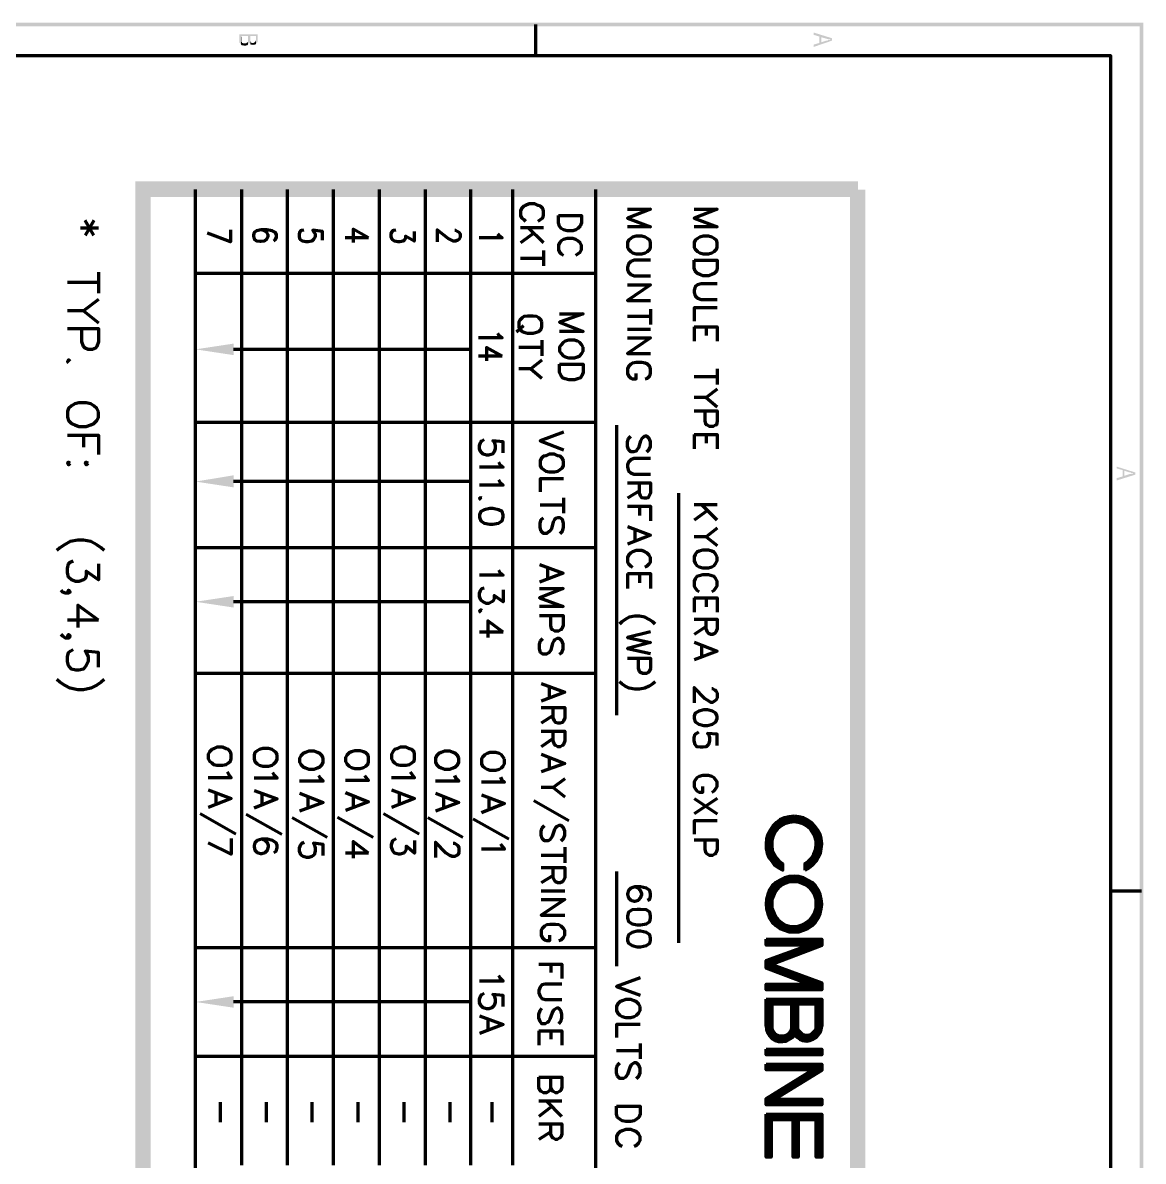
# Model space of a CAD drawing. Header units: inches. Extents: x -186 to 186, y -282 to 282.
# Drawn here: x 113.9 to 186.1, y 208.8 to 282.1 of the extents above; entities that cross this region are included whole.
import ezdxf

# ---------------------------------------------------------------- set-up
doc = ezdxf.new("R2010")
doc.units = ezdxf.units.IN
doc.header["$MEASUREMENT"] = 0
doc.layers.add('H', color=7, linetype='CONTINUOUS', lineweight=100)
doc.layers.add('P', color=250, linetype='CONTINUOUS', lineweight=100)

msp = doc.modelspace()

# ---------------------------------------------------------------- hatches: boundary and pattern name
at = {"layer": 'H', "linetype": 'Continuous'}
for points in [[(186.111, 282.111), (-185.889, 281.889), (-186.111, 282.111)], [(185.889, 281.889), (186.111, 282.111), (-185.889, 281.889)], [(186.111, -282.111), (185.889, 281.889), (186.111, 282.111)], [(185.889, -281.889), (186.111, -282.111), (185.889, 281.889)], [(129.074, 281), (129.074, 281.37), (127.889, 281.37), (127.889, 280.926), (127.889, 280.889), (127.889, 280.852), (127.926, 280.815), (127.963, 280.778), (127.963, 280.741), (128, 280.704), (128.037, 281.259), (128.444, 281.259), (128.444, 281.037), (128.444, 280.704), (128.481, 280.741), (128.481, 280.778), (128.519, 280.778), (128.519, 280.815), (128.556, 280.778), (128.593, 280.778), (128.593, 281.259), (128.963, 281.259), (128.963, 281.037), (128.963, 280.741), (129, 280.778), (129.037, 280.815), (129.037, 280.852), (129.074, 280.852), (129.074, 280.889), (129.074, 280.963)], [(128.444, 280.704), (128.444, 281.037), (128.444, 280.926), (128.444, 280.889), (128.444, 280.852), (128.407, 280.852), (128.37, 280.815), (128.333, 280.778), (128.296, 280.778), (128.222, 280.778), (128.185, 280.778), (128.148, 280.778), (128.111, 280.815), (128.074, 280.815), (128.074, 280.852), (128.037, 280.889), (128.037, 281.259), (128, 280.704), (128.037, 280.667), (128.074, 280.667), (128.111, 280.667), (128.148, 280.667), (128.185, 280.63), (128.296, 280.63), (128.333, 280.667), (128.37, 280.667), (128.407, 280.667)], [(128.963, 280.741), (128.963, 281.037), (128.963, 280.963), (128.926, 280.926), (128.926, 280.889), (128.889, 280.852), (128.852, 280.852), (128.815, 280.815), (128.704, 280.815), (128.667, 280.815), (128.667, 280.852), (128.63, 280.852), (128.63, 280.889), (128.593, 280.926), (128.593, 281.259), (128.593, 280.778), (128.593, 280.741), (128.63, 280.704), (128.667, 280.704), (128.704, 280.704), (128.741, 280.704), (128.778, 280.667), (128.815, 280.704), (128.852, 280.704), (128.889, 280.704), (128.926, 280.704)], [(166.074, 280.963), (166.074, 281.111), (164.889, 281.481), (164.889, 281.333), (165.259, 281.222), (165.259, 280.815), (165.37, 281.185), (165.741, 281.074), (165.778, 281.074), (165.815, 281.074), (165.815, 281.037), (165.852, 281.037), (165.889, 281.037), (165.926, 281.037), (165.963, 281.037)], [(166.074, 280.963), (165.963, 281.037), (165.926, 281), (165.889, 281), (165.852, 281), (165.815, 281), (165.778, 280.963), (165.741, 280.963), (165.704, 280.963), (165.37, 280.852), (165.37, 281.185), (165.259, 280.815), (164.889, 280.704), (164.889, 280.556)], [(121.185, 139), (122.185, 140), (121.185, 271.889)], [(122.185, 140), (121.185, 271.889), (122.185, 270.889)], [(121.185, 271.889), (122.185, 270.889), (167.741, 271.889)], [(122.185, 270.889), (167.741, 271.889), (167.741, 270.889)], [(168.222, 271.37), (167.222, 271.37), (168.222, 139)], [(167.222, 271.37), (168.222, 139), (167.222, 140)], [(127.519, 260.704), (125.074, 261.074), (127.519, 261.444)], [(185.593, 253), (185.593, 253.148), (184.407, 253.519), (184.407, 253.407), (184.778, 253.296), (184.778, 252.889), (184.889, 253.259), (185.222, 253.148), (185.259, 253.148), (185.296, 253.148), (185.333, 253.111), (185.37, 253.111), (185.407, 253.111), (185.444, 253.111), (185.481, 253.111)], [(185.593, 253), (185.481, 253.111), (185.444, 253.111), (185.444, 253.074), (185.407, 253.074), (185.37, 253.074), (185.333, 253.037), (185.296, 253.037), (185.259, 253.037), (185.222, 253.037), (184.889, 252.926), (184.889, 253.259), (184.778, 252.889), (184.407, 252.778), (184.407, 252.63)], [(127.519, 252.185), (125.074, 252.556), (127.519, 252.963)], [(127.519, 244.444), (125.074, 244.815), (127.519, 245.185)], [(127.519, 218.667), (125.074, 219.037), (127.519, 219.407)]]:
    msp.add_hatch(color=0, dxfattribs=at).paths.add_polyline_path(points)

# ---------------------------------------------------------------- linework, layer by layer
at = {"layer": 'P', "color": 0, "linetype": 'Continuous'}
for points in [[(147, 280), (147, 282)], [(-186, 280), (184, 280), (184, -258)], [(125.074, 139.481), (125.074, 271.37)], [(128.037, 271.37), (128.037, 208.519)], [(130.963, 271.37), (130.963, 208.519)], [(133.926, 271.37), (133.926, 208.519)], [(136.889, 271.37), (136.889, 208.519)], [(139.852, 271.37), (139.852, 208.519)], [(142.778, 271.37), (142.778, 208.519)], [(145.481, 271.37), (145.481, 208.519)], [(150.852, 139.481), (150.852, 271.37)], [(147.148, 269.333), (147.296, 269.444), (147.444, 269.556), (147.481, 269.704), (147.481, 270), (147.444, 270.148), (147.296, 270.296), (147.148, 270.333), (146.926, 270.444), (146.556, 270.444), (146.333, 270.333), (146.222, 270.296), (146.074, 270.148), (146, 270), (146, 269.704), (146.074, 269.556), (146.222, 269.444), (146.333, 269.333)], [(152.889, 270.111), (154.37, 270.111), (152.889, 269.519), (154.37, 268.963), (152.889, 268.963)], [(157.185, 270.111), (158.667, 270.111), (157.185, 269.519), (158.667, 268.963), (157.185, 268.963)], [(118.519, 269.37), (117.963, 268.407)], [(118.519, 268.407), (117.963, 269.37)], [(148.444, 269.704), (149.926, 269.704), (149.926, 269.222), (149.852, 269), (149.704, 268.852), (149.556, 268.778), (149.37, 268.704), (149, 268.704), (148.778, 268.778), (148.63, 268.852), (148.519, 269), (148.444, 269.222), (148.444, 269.704)], [(118.815, 268.889), (117.667, 268.889)], [(127.333, 268.778), (127.333, 268), (125.852, 268.556)], [(130.111, 268.074), (130.222, 268.148), (130.296, 268.296), (130.296, 268.444), (130.222, 268.593), (130, 268.704), (129.667, 268.778), (129.296, 268.778), (129, 268.704), (128.852, 268.593), (128.815, 268.444), (128.815, 268.37), (128.852, 268.185), (129, 268.074), (129.222, 268.037), (129.296, 268.037), (129.519, 268.074), (129.667, 268.185), (129.741, 268.37), (129.741, 268.444), (129.667, 268.593), (129.519, 268.704), (129.296, 268.778)], [(133.259, 268.111), (133.259, 268.667), (132.63, 268.741), (132.667, 268.667), (132.778, 268.519), (132.778, 268.333), (132.667, 268.148), (132.556, 268.037), (132.333, 268), (132.185, 268), (131.963, 268.037), (131.815, 268.148), (131.778, 268.333), (131.778, 268.519), (131.815, 268.667), (131.889, 268.741), (132.037, 268.778)], [(136.222, 268.259), (135.222, 268.815), (135.222, 267.963)], [(139.148, 268.667), (139.148, 268.037), (138.593, 268.37), (138.593, 268.222), (138.519, 268.111), (138.444, 268.037), (138.222, 268), (138.111, 268), (137.889, 268.037), (137.741, 268.148), (137.667, 268.333), (137.667, 268.519), (137.741, 268.667), (137.815, 268.741), (137.963, 268.778)], [(141.778, 268.741), (141.815, 268.741), (141.963, 268.667), (142.037, 268.63), (142.111, 268.519), (142.111, 268.296), (142.037, 268.148), (141.963, 268.111), (141.815, 268.037), (141.667, 268.037), (141.556, 268.111), (141.333, 268.222), (140.63, 268.778), (140.63, 268)], [(144.519, 268.519), (144.593, 268.444), (144.815, 268.259), (143.333, 268.259)], [(146, 268.926), (147.481, 268.926)], [(146.852, 268.556), (146, 267.926)], [(147.481, 267.926), (146.481, 268.926)], [(136.222, 268.259), (134.704, 268.259)], [(149.556, 267.148), (149.704, 267.222), (149.852, 267.333), (149.926, 267.481), (149.926, 267.778), (149.852, 267.926), (149.704, 268.074), (149.556, 268.148), (149.37, 268.222), (149, 268.222), (148.778, 268.148), (148.63, 268.074), (148.519, 267.926), (148.444, 267.778), (148.444, 267.481), (148.519, 267.333), (148.63, 267.222), (148.778, 267.148)], [(154.37, 267.963), (154.333, 268.111), (154.185, 268.222), (154.037, 268.296), (153.815, 268.37), (153.444, 268.37), (153.222, 268.296), (153.111, 268.222), (152.963, 268.111), (152.889, 267.963), (152.889, 267.667), (152.963, 267.519), (153.111, 267.37), (153.222, 267.296), (153.444, 267.222), (153.815, 267.222), (154.037, 267.296), (154.185, 267.37), (154.333, 267.519), (154.37, 267.667), (154.37, 267.963)], [(158.667, 267.963), (158.63, 268.111), (158.481, 268.222), (158.333, 268.296), (158.111, 268.37), (157.778, 268.37), (157.556, 268.296), (157.407, 268.222), (157.259, 268.111), (157.185, 267.963), (157.185, 267.667), (157.259, 267.519), (157.407, 267.37), (157.556, 267.296), (157.778, 267.222), (158.111, 267.222), (158.333, 267.296), (158.481, 267.37), (158.63, 267.519), (158.667, 267.667), (158.667, 267.963)], [(147.481, 267.444), (147.481, 266.444)], [(147.481, 266.926), (146, 266.926)], [(154.37, 266.815), (153.333, 266.815), (153.111, 266.741), (152.963, 266.593), (152.889, 266.37), (152.889, 266.222), (152.963, 266.037), (153.111, 265.889), (153.333, 265.815), (154.37, 265.815)], [(157.185, 266.815), (158.667, 266.815), (158.667, 266.296), (158.63, 266.111), (158.481, 265.963), (158.333, 265.889), (158.111, 265.815), (157.778, 265.815), (157.556, 265.889), (157.407, 265.963), (157.259, 266.111), (157.185, 266.296), (157.185, 266.815)], [(118.815, 266.037), (118.815, 264.704)], [(150.852, 265.963), (125.074, 265.963)], [(118.815, 265.37), (116.815, 265.37)], [(152.889, 265.222), (154.37, 265.222), (152.889, 264.222), (154.37, 264.222)], [(158.667, 265.296), (157.63, 265.296), (157.407, 265.222), (157.259, 265.111), (157.185, 264.889), (157.185, 264.741), (157.259, 264.519), (157.407, 264.37), (157.63, 264.296), (158.667, 264.296)], [(118.815, 264.296), (117.852, 263.556), (118.815, 262.778)], [(117.852, 263.556), (116.815, 263.556)], [(148.519, 263.37), (150.037, 263.37), (148.519, 262.815), (150.037, 262.222), (148.519, 262.222)], [(154.37, 263.667), (154.37, 262.667)], [(158.667, 263.741), (157.185, 263.741), (157.185, 262.889)], [(146.185, 262.593), (145.741, 262.185)], [(147.37, 262.815), (147.333, 262.963), (147.185, 263.111), (147.037, 263.185), (146.815, 263.222), (146.444, 263.222), (146.222, 263.185), (146.111, 263.111), (145.963, 262.963), (145.889, 262.815), (145.889, 262.519), (145.963, 262.37), (146.111, 262.222), (146.222, 262.185), (146.444, 262.111), (146.815, 262.111), (147.037, 262.185), (147.185, 262.222), (147.333, 262.37), (147.37, 262.519), (147.37, 262.815)], [(154.37, 263.185), (152.889, 263.185)], [(116.815, 262.407), (118.815, 262.407), (118.815, 261.556), (118.704, 261.259), (118.63, 261.148), (118.407, 261.074), (118.148, 261.074), (117.963, 261.148), (117.852, 261.259), (117.741, 261.556), (117.741, 262.407)], [(144.519, 262.111), (144.593, 262), (144.815, 261.815), (143.296, 261.815)], [(152.889, 262.37), (154.37, 262.37)], [(152.889, 261.815), (154.37, 261.815), (152.889, 260.815), (154.37, 260.815)], [(157.185, 262.519), (158.667, 262.519), (158.667, 261.593)], [(157.185, 262.519), (157.185, 261.593)], [(157.963, 262.519), (157.963, 261.963)], [(142.778, 261.074), (127.519, 261.074)], [(144.815, 260.63), (143.815, 261.185), (143.815, 260.333)], [(147.37, 261.185), (145.889, 261.185)], [(147.37, 261.667), (147.37, 260.667)], [(150.037, 261.222), (149.963, 261.37), (149.815, 261.519), (149.667, 261.593), (149.481, 261.667), (149.111, 261.667), (148.889, 261.593), (148.741, 261.519), (148.63, 261.37), (148.519, 261.222), (148.519, 260.963), (148.63, 260.815), (148.741, 260.667), (148.889, 260.593), (149.111, 260.519), (149.481, 260.519), (149.667, 260.593), (149.815, 260.667), (149.963, 260.815), (150.037, 260.963), (150.037, 261.222)], [(117, 260.296), (116.889, 260.407), (116.815, 260.296), (116.889, 260.222)], [(144.815, 260.63), (143.296, 260.63)], [(147.37, 260.37), (146.667, 259.815), (147.37, 259.222)], [(146.667, 259.815), (145.889, 259.815)], [(148.519, 260.111), (150.037, 260.111), (150.037, 259.593), (149.963, 259.37), (149.815, 259.222), (149.667, 259.185), (149.481, 259.111), (149.111, 259.111), (148.889, 259.185), (148.741, 259.222), (148.63, 259.37), (148.519, 259.593), (148.519, 260.111)], [(154.037, 259.185), (154.185, 259.222), (154.333, 259.37), (154.37, 259.519), (154.37, 259.815), (154.333, 259.963), (154.185, 260.111), (154.037, 260.185), (153.815, 260.222), (153.444, 260.222), (153.222, 260.185), (153.111, 260.111), (152.963, 259.963), (152.889, 259.815), (152.889, 259.519), (152.963, 259.37), (153.111, 259.222), (153.222, 259.185), (153.444, 259.185), (153.444, 259.519)], [(158.667, 259.815), (158.667, 258.815)], [(158.667, 259.296), (157.185, 259.296)], [(158.667, 258.519), (157.963, 257.963), (158.667, 257.37)], [(118.815, 257.074), (118.704, 257.259), (118.519, 257.444), (118.333, 257.556), (118.037, 257.63), (117.556, 257.63), (117.296, 257.556), (117.074, 257.444), (116.889, 257.259), (116.815, 257.074), (116.815, 256.704), (116.889, 256.481), (117.074, 256.296), (117.296, 256.222), (117.556, 256.111), (118.037, 256.111), (118.333, 256.222), (118.519, 256.296), (118.704, 256.481), (118.815, 256.704), (118.815, 257.074)], [(157.963, 257.963), (157.185, 257.963)], [(157.185, 257.111), (158.667, 257.111), (158.667, 256.444), (158.63, 256.222), (158.556, 256.185), (158.407, 256.111), (158.185, 256.111), (158.037, 256.185), (157.963, 256.222), (157.889, 256.444), (157.889, 257.111)], [(150.852, 256.37), (125.074, 256.37)], [(152.185, 256.185), (152.185, 237.519)], [(116.815, 255.556), (118.815, 255.556), (118.815, 254.296)], [(117.852, 255.556), (117.852, 254.778)], [(144.889, 254.407), (144.889, 255.111), (144.222, 255.185), (144.296, 255.111), (144.37, 254.889), (144.37, 254.667), (144.296, 254.481), (144.185, 254.333), (143.963, 254.259), (143.815, 254.259), (143.593, 254.333), (143.444, 254.481), (143.37, 254.667), (143.37, 254.889), (143.444, 255.111), (143.519, 255.185), (143.667, 255.259)], [(148.778, 255.741), (147.259, 255.185), (148.778, 254.593)], [(154.148, 254.481), (154.296, 254.63), (154.37, 254.815), (154.37, 255.111), (154.296, 255.333), (154.148, 255.481), (154, 255.481), (153.889, 255.37), (153.815, 255.333), (153.741, 255.185), (153.593, 254.741), (153.519, 254.63), (153.444, 254.519), (153.296, 254.481), (153.111, 254.481), (152.963, 254.63), (152.889, 254.815), (152.889, 255.111), (152.963, 255.333), (153.111, 255.481)], [(157.185, 255.593), (158.667, 255.593), (158.667, 254.667)], [(157.185, 255.593), (157.185, 254.667)], [(157.963, 255.593), (157.963, 255.037)], [(117, 253.741), (116.889, 253.815), (116.815, 253.741), (116.889, 253.63), (117, 253.741)], [(118.148, 253.741), (118.037, 253.815), (117.963, 253.741), (118.037, 253.63), (118.148, 253.741)], [(144.593, 253.815), (144.667, 253.667), (144.889, 253.481), (143.37, 253.481)], [(148.778, 253.889), (148.704, 254.037), (148.556, 254.185), (148.407, 254.222), (148.185, 254.333), (147.852, 254.333), (147.63, 254.222), (147.481, 254.185), (147.333, 254.037), (147.259, 253.889), (147.259, 253.593), (147.333, 253.444), (147.481, 253.333), (147.63, 253.222), (147.852, 253.185), (148.185, 253.185), (148.407, 253.222), (148.556, 253.333), (148.704, 253.444), (148.778, 253.593), (148.778, 253.889)], [(154.37, 254.037), (153.296, 254.037), (153.111, 253.963), (152.963, 253.815), (152.889, 253.63), (152.889, 253.481), (152.963, 253.259), (153.111, 253.111), (153.296, 253.037), (154.37, 253.037)], [(142.778, 252.556), (127.519, 252.556)], [(144.593, 252.667), (144.667, 252.519), (144.889, 252.333), (143.37, 252.333)], [(148.778, 252.741), (147.259, 252.741), (147.259, 251.889)], [(152.889, 252.481), (154.37, 252.481), (154.37, 251.815), (154.296, 251.63), (154.222, 251.519), (154.111, 251.481), (153.963, 251.481), (153.815, 251.519), (153.741, 251.63), (153.667, 251.815), (153.667, 252.481)], [(153.667, 251.963), (152.889, 251.481)], [(156.185, 251.815), (156.185, 222.852)], [(143.519, 251.481), (143.444, 251.519), (143.37, 251.481), (143.444, 251.407)], [(144.889, 250.407), (144.815, 250.63), (144.593, 250.741), (144.222, 250.815), (144.037, 250.815), (143.667, 250.741), (143.444, 250.63), (143.37, 250.407), (143.37, 250.259), (143.444, 250.037), (143.667, 249.889), (144.037, 249.815), (144.222, 249.815), (144.593, 249.889), (144.815, 250.037), (144.889, 250.259), (144.889, 250.407)], [(148.778, 251.037), (147.259, 251.037)], [(148.778, 251.519), (148.778, 250.519)], [(152.889, 250.963), (154.37, 250.963), (154.37, 250.037)], [(153.667, 250.963), (153.667, 250.37)], [(157.185, 251.074), (158.667, 251.074)], [(158.667, 250.074), (157.667, 251.074)], [(148.556, 249.222), (148.704, 249.37), (148.778, 249.593), (148.778, 249.889), (148.704, 250.111), (148.556, 250.222), (148.407, 250.222), (148.259, 250.185), (148.185, 250.111), (148.111, 249.963), (148, 249.519), (147.889, 249.37), (147.852, 249.333), (147.704, 249.222), (147.481, 249.222), (147.333, 249.37), (147.259, 249.593), (147.259, 249.889), (147.333, 250.111), (147.481, 250.222)], [(158.037, 250.704), (157.185, 250.074)], [(152.889, 249.667), (154.37, 249.111), (152.889, 248.519)], [(153.37, 249.481), (153.37, 248.741)], [(158.667, 249.556), (157.963, 249), (158.667, 248.444)], [(119.185, 248.111), (119, 248.296), (118.704, 248.481), (118.333, 248.704), (117.852, 248.778), (117.481, 248.778), (117, 248.704), (116.63, 248.481), (116.333, 248.296), (116.148, 248.111)], [(157.963, 249), (157.185, 249)], [(150.852, 248.296), (125.074, 248.296)], [(154, 247.037), (154.148, 247.111), (154.296, 247.259), (154.37, 247.37), (154.37, 247.667), (154.296, 247.815), (154.148, 247.963), (154, 248.037), (153.815, 248.111), (153.444, 248.111), (153.222, 248.037), (153.111, 247.963), (152.963, 247.815), (152.889, 247.667), (152.889, 247.37), (152.963, 247.259), (153.111, 247.111), (153.222, 247.037)], [(158.667, 247.704), (158.593, 247.852), (158.481, 248), (158.333, 248.074), (158.111, 248.148), (157.741, 248.148), (157.519, 248.074), (157.37, 248), (157.259, 247.852), (157.185, 247.704), (157.185, 247.444), (157.259, 247.296), (157.37, 247.148), (157.519, 247.074), (157.741, 247), (158.111, 247), (158.333, 247.074), (158.481, 247.148), (158.593, 247.296), (158.667, 247.444), (158.667, 247.704)], [(118.815, 247.259), (118.815, 246.222), (118.037, 246.778), (118.037, 246.481), (117.963, 246.296), (117.852, 246.222), (117.556, 246.111), (117.37, 246.111), (117.074, 246.222), (116.889, 246.407), (116.815, 246.704), (116.815, 246.963), (116.889, 247.259), (117, 247.37), (117.185, 247.444)], [(147.222, 247.222), (148.741, 246.667), (147.222, 246.074)], [(144.593, 246.852), (144.667, 246.704), (144.889, 246.519), (143.37, 246.519)], [(147.741, 247), (147.741, 246.296)], [(152.889, 246.63), (154.37, 246.63), (154.37, 245.667)], [(152.889, 246.63), (152.889, 245.667)], [(153.667, 246.63), (153.667, 246.037)], [(158.333, 245.481), (158.481, 245.556), (158.593, 245.704), (158.667, 245.852), (158.667, 246.148), (158.593, 246.296), (158.481, 246.444), (158.333, 246.481), (158.111, 246.556), (157.741, 246.556), (157.519, 246.481), (157.37, 246.444), (157.259, 246.296), (157.185, 246.148), (157.185, 245.852), (157.259, 245.704), (157.37, 245.556), (157.519, 245.481)], [(144.889, 245.593), (144.889, 244.815), (144.296, 245.222), (144.296, 245), (144.222, 244.852), (144.148, 244.815), (143.963, 244.704), (143.815, 244.704), (143.593, 244.815), (143.444, 244.926), (143.37, 245.148), (143.37, 245.37), (143.444, 245.593), (143.519, 245.667), (143.667, 245.704)], [(147.222, 245.667), (148.741, 245.667), (147.222, 245.074), (148.741, 244.519), (147.222, 244.519)], [(116.889, 245.37), (116.815, 245.444), (116.889, 245.556), (117, 245.444), (116.889, 245.37), (116.704, 245.37), (116.519, 245.444), (116.407, 245.556)], [(157.185, 245.074), (158.667, 245.074), (158.667, 244.148)], [(157.185, 245.074), (157.185, 244.148)], [(157.963, 245.074), (157.963, 244.481)], [(118.815, 243.63), (117.481, 244.593), (117.481, 243.148)], [(142.778, 244.815), (127.519, 244.815)], [(143.519, 244.222), (143.444, 244.296), (143.37, 244.222), (143.444, 244.148)], [(118.815, 243.63), (116.815, 243.63)], [(144.889, 242.852), (143.889, 243.593), (143.889, 242.519)], [(147.222, 243.926), (148.741, 243.926), (148.741, 243.296), (148.667, 243.074), (148.593, 243), (148.444, 242.926), (148.222, 242.926), (148.074, 243), (148, 243.074), (147.963, 243.296), (147.963, 243.926)], [(154.667, 243.37), (154.519, 243.519), (154.296, 243.667), (154, 243.815), (153.667, 243.889), (153.37, 243.889), (153, 243.815), (152.741, 243.667), (152.519, 243.519), (152.37, 243.37)], [(157.185, 243.704), (158.667, 243.704), (158.667, 243.074), (158.593, 242.852), (158.519, 242.778), (158.37, 242.704), (158.259, 242.704), (158.111, 242.778), (158.037, 242.852), (157.963, 243.074), (157.963, 243.704)], [(144.889, 242.852), (143.37, 242.852)], [(154.37, 242.889), (152.889, 242.519), (154.37, 242.185), (152.889, 241.815), (154.37, 241.481)], [(157.963, 243.222), (157.185, 242.704)], [(116.889, 242.481), (116.815, 242.593), (116.889, 242.704), (117, 242.593), (116.889, 242.481), (116.704, 242.481), (116.519, 242.593), (116.407, 242.704)], [(148.519, 241.444), (148.667, 241.556), (148.741, 241.778), (148.741, 242.074), (148.667, 242.296), (148.519, 242.444), (148.37, 242.444), (148.222, 242.37), (148.148, 242.296), (148.074, 242.148), (147.963, 241.704), (147.852, 241.556), (147.815, 241.519), (147.667, 241.444), (147.444, 241.444), (147.296, 241.556), (147.222, 241.778), (147.222, 242.074), (147.296, 242.296), (147.444, 242.444)], [(157.185, 242.222), (158.667, 241.63), (157.185, 241.074)], [(157.667, 242), (157.667, 241.296)], [(118.815, 240.593), (118.815, 241.556), (117.963, 241.63), (118.037, 241.556), (118.148, 241.259), (118.148, 240.963), (118.037, 240.704), (117.852, 240.481), (117.556, 240.407), (117.37, 240.407), (117.074, 240.481), (116.889, 240.704), (116.815, 240.963), (116.815, 241.259), (116.889, 241.556), (117, 241.63), (117.185, 241.741)], [(152.889, 241.185), (154.37, 241.185), (154.37, 240.519), (154.296, 240.333), (154.222, 240.259), (154.111, 240.185), (153.889, 240.185), (153.741, 240.259), (153.667, 240.333), (153.593, 240.519), (153.593, 241.185)], [(119.185, 239.815), (119, 239.63), (118.704, 239.444), (118.333, 239.259), (117.852, 239.148), (117.481, 239.148), (117, 239.259), (116.63, 239.444), (116.333, 239.63), (116.148, 239.815)], [(150.852, 240.185), (125.074, 240.185)], [(147.333, 239.556), (148.852, 239), (147.333, 238.407)], [(147.852, 239.333), (147.852, 238.63)], [(154.667, 239.667), (154.519, 239.519), (154.296, 239.37), (154, 239.259), (153.667, 239.185), (153.37, 239.185), (153, 239.259), (152.741, 239.37), (152.519, 239.519), (152.37, 239.667)], [(158.333, 239.222), (158.37, 239.222), (158.519, 239.148), (158.593, 239.074), (158.667, 238.926), (158.667, 238.63), (158.593, 238.481), (158.519, 238.444), (158.37, 238.333), (158.259, 238.333), (158.111, 238.444), (157.889, 238.556), (157.185, 239.296), (157.185, 238.296)], [(147.333, 238), (148.852, 238), (148.852, 237.333), (148.778, 237.148), (148.704, 237.037), (148.556, 237), (148.407, 237), (148.259, 237.037), (148.185, 237.148), (148.111, 237.333), (148.111, 238)], [(158.667, 237.444), (158.593, 237.63), (158.37, 237.778), (158.037, 237.852), (157.815, 237.852), (157.481, 237.778), (157.259, 237.63), (157.185, 237.444), (157.185, 237.296), (157.259, 237.074), (157.481, 236.926), (157.815, 236.852), (158.037, 236.852), (158.37, 236.926), (158.593, 237.074), (158.667, 237.296), (158.667, 237.444)], [(148.111, 237.481), (147.333, 237)], [(147.333, 236.481), (148.852, 236.481), (148.852, 235.852), (148.778, 235.63), (148.704, 235.556), (148.556, 235.481), (148.407, 235.481), (148.259, 235.556), (148.185, 235.63), (148.111, 235.852), (148.111, 236.481)], [(158.667, 235.556), (158.667, 236.296), (158.037, 236.333), (158.111, 236.296), (158.185, 236.074), (158.185, 235.852), (158.111, 235.63), (157.963, 235.481), (157.741, 235.444), (157.593, 235.444), (157.37, 235.481), (157.259, 235.63), (157.185, 235.852), (157.185, 236.074), (157.259, 236.296), (157.333, 236.333), (157.481, 236.444)], [(127.37, 235), (127.333, 235.148), (127.185, 235.296), (127.037, 235.333), (126.815, 235.444), (126.444, 235.444), (126.222, 235.333), (126.111, 235.296), (125.963, 235.148), (125.889, 235), (125.889, 234.704), (125.963, 234.556), (126.111, 234.444), (126.222, 234.333), (126.444, 234.296), (126.815, 234.296), (127.037, 234.333), (127.185, 234.444), (127.333, 234.556), (127.37, 234.704), (127.37, 235)], [(139.185, 235), (139.148, 235.148), (139, 235.296), (138.852, 235.333), (138.63, 235.444), (138.259, 235.444), (138.037, 235.333), (137.889, 235.296), (137.778, 235.148), (137.704, 235), (137.704, 234.704), (137.778, 234.556), (137.889, 234.444), (138.037, 234.333), (138.259, 234.296), (138.63, 234.296), (138.852, 234.333), (139, 234.444), (139.148, 234.556), (139.185, 234.704), (139.185, 235)], [(148.111, 236), (147.333, 235.481)], [(130.333, 234.963), (130.259, 235.111), (130.111, 235.222), (130, 235.296), (129.778, 235.37), (129.407, 235.37), (129.185, 235.296), (129.037, 235.222), (128.889, 235.111), (128.852, 234.963), (128.852, 234.667), (128.889, 234.519), (129.037, 234.37), (129.185, 234.296), (129.407, 234.222), (129.778, 234.222), (130, 234.296), (130.111, 234.37), (130.259, 234.519), (130.333, 234.667), (130.333, 234.963)], [(133.296, 234.741), (133.222, 234.889), (133.074, 235.037), (132.926, 235.111), (132.704, 235.185), (132.37, 235.185), (132.148, 235.111), (132, 235.037), (131.852, 234.889), (131.778, 234.741), (131.778, 234.481), (131.852, 234.333), (132, 234.185), (132.148, 234.111), (132.37, 234.037), (132.704, 234.037), (132.926, 234.111), (133.074, 234.185), (133.222, 234.333), (133.296, 234.481), (133.296, 234.741)], [(136.222, 234.778), (136.185, 234.926), (136.037, 235.074), (135.889, 235.148), (135.667, 235.222), (135.333, 235.222), (135.111, 235.148), (134.963, 235.074), (134.815, 234.926), (134.741, 234.778), (134.741, 234.519), (134.815, 234.37), (134.963, 234.222), (135.111, 234.148), (135.333, 234.074), (135.667, 234.074), (135.889, 234.148), (136.037, 234.222), (136.185, 234.37), (136.222, 234.519), (136.222, 234.778)], [(142.037, 234.741), (141.963, 234.889), (141.815, 235.037), (141.667, 235.111), (141.444, 235.185), (141.111, 235.185), (140.889, 235.111), (140.741, 235.037), (140.593, 234.889), (140.519, 234.741), (140.519, 234.481), (140.593, 234.333), (140.741, 234.185), (140.889, 234.111), (141.111, 234.037), (141.444, 234.037), (141.667, 234.111), (141.815, 234.185), (141.963, 234.333), (142.037, 234.481), (142.037, 234.741)], [(144.963, 234.667), (144.889, 234.815), (144.778, 234.963), (144.63, 235.037), (144.407, 235.111), (144.037, 235.111), (143.852, 235.037), (143.704, 234.963), (143.556, 234.815), (143.481, 234.667), (143.481, 234.37), (143.556, 234.222), (143.704, 234.111), (143.852, 234.037), (144.037, 233.963), (144.407, 233.963), (144.63, 234.037), (144.778, 234.111), (144.889, 234.222), (144.963, 234.37), (144.963, 234.667)], [(147.333, 235), (148.852, 234.407), (147.333, 233.852)], [(147.852, 234.778), (147.852, 234.037)], [(127.111, 233.852), (127.185, 233.704), (127.37, 233.481), (125.889, 233.481)], [(130.037, 233.815), (130.111, 233.667), (130.333, 233.444), (128.852, 233.444)], [(133, 233.63), (133.074, 233.481), (133.296, 233.259), (131.778, 233.259)], [(135.963, 233.63), (136.037, 233.519), (136.222, 233.296), (134.741, 233.296)], [(138.889, 233.852), (139, 233.704), (139.185, 233.481), (137.704, 233.481)], [(141.741, 233.63), (141.815, 233.481), (142.037, 233.259), (140.519, 233.259)], [(144.704, 233.519), (144.778, 233.37), (144.963, 233.185), (143.481, 233.185)], [(148.852, 233.407), (148.111, 232.852), (148.852, 232.259)], [(158.333, 232.556), (158.481, 232.63), (158.593, 232.778), (158.667, 232.926), (158.667, 233.222), (158.593, 233.333), (158.481, 233.481), (158.333, 233.556), (158.111, 233.63), (157.741, 233.63), (157.519, 233.556), (157.37, 233.481), (157.259, 233.333), (157.185, 233.222), (157.185, 232.926), (157.259, 232.778), (157.37, 232.63), (157.519, 232.556), (157.741, 232.556), (157.741, 232.926)], [(125.889, 232.704), (127.37, 232.148), (125.889, 231.556)], [(126.37, 232.481), (126.37, 231.778)], [(128.852, 232.667), (130.333, 232.111), (128.852, 231.519)], [(131.778, 232.481), (133.296, 231.889), (131.778, 231.333)], [(134.741, 232.519), (136.222, 231.926), (134.741, 231.37)], [(137.704, 232.704), (139.185, 232.148), (137.704, 231.556)], [(138.185, 232.481), (138.185, 231.778)], [(140.519, 232.481), (142.037, 231.889), (140.519, 231.333)], [(148.111, 232.852), (147.333, 232.852)], [(129.333, 232.444), (129.333, 231.741)], [(132.296, 232.259), (132.296, 231.519)], [(135.222, 232.296), (135.222, 231.556)], [(141.037, 232.259), (141.037, 231.519)], [(143.481, 232.37), (144.963, 231.815), (143.481, 231.222)], [(143.963, 232.185), (143.963, 231.444)], [(149.111, 230.704), (146.852, 232)], [(157.185, 232.148), (158.667, 231.148)], [(158.667, 232.148), (157.185, 231.148)], [(127.667, 229.852), (125.37, 231.148)], [(130.63, 229.815), (128.333, 231.111)], [(139.481, 229.852), (137.185, 231.148)], [(163.63, 231), (163.296, 230.963), (163, 230.889), (162.704, 230.778), (162.481, 230.593), (162.259, 230.37), (162.074, 230.111), (161.926, 229.852), (161.852, 229.556), (161.815, 229.222), (161.815, 228.926), (161.889, 228.63), (162, 228.333), (162.185, 228.111), (162.37, 227.852), (162.63, 227.667), (162.889, 227.519), (162.889, 227.963)], [(164.333, 227.519), (164.593, 227.667), (164.815, 227.852), (165.037, 228.111), (165.185, 228.333), (165.333, 228.63), (165.37, 228.926), (165.407, 229.222), (165.37, 229.556), (165.296, 229.852), (165.148, 230.111), (164.963, 230.37), (164.741, 230.593), (164.481, 230.778), (164.222, 230.889), (163.926, 230.963), (163.63, 231)], [(133.556, 229.63), (131.296, 230.889)], [(136.519, 229.63), (134.222, 230.926)], [(142.296, 229.63), (140.037, 230.889)], [(145.259, 229.519), (142.963, 230.815)], [(148.63, 229.407), (148.778, 229.556), (148.852, 229.778), (148.852, 230.037), (148.778, 230.259), (148.63, 230.407), (148.481, 230.407), (148.333, 230.333), (148.259, 230.259), (148.185, 230.148), (148.037, 229.704), (147.963, 229.556), (147.889, 229.481), (147.778, 229.407), (147.556, 229.407), (147.407, 229.556), (147.333, 229.778), (147.333, 230.037), (147.407, 230.259), (147.556, 230.407)], [(158.667, 230.704), (157.185, 230.704), (157.185, 229.852)], [(163.63, 230.926), (163.333, 230.889), (163.037, 230.815), (162.778, 230.704), (162.519, 230.556), (162.296, 230.333), (162.148, 230.111), (162, 229.852), (161.889, 229.556), (161.852, 229.259), (161.889, 228.963), (161.963, 228.667), (162.074, 228.407), (162.222, 228.148), (162.407, 227.926), (162.63, 227.741), (162.889, 227.593)], [(163.63, 230.852), (163.333, 230.852), (163.037, 230.778), (162.815, 230.667), (162.556, 230.519), (162.37, 230.296), (162.185, 230.074), (162.037, 229.815), (161.963, 229.556), (161.926, 229.259), (161.963, 229), (162, 228.704), (162.111, 228.444), (162.259, 228.185), (162.444, 228), (162.667, 227.815), (162.889, 227.667)], [(163.63, 230.815), (163.333, 230.778), (163.037, 230.704), (162.778, 230.593), (162.556, 230.407), (162.333, 230.185), (162.185, 229.963), (162.074, 229.704), (162, 229.407), (162, 229.111), (162.037, 228.852), (162.111, 228.556), (162.259, 228.296), (162.444, 228.074), (162.667, 227.889), (162.889, 227.741)], [(163.63, 230.741), (163.333, 230.704), (163.074, 230.667), (162.815, 230.519), (162.593, 230.37), (162.407, 230.185), (162.222, 229.963), (162.148, 229.704), (162.074, 229.407), (162.037, 229.148), (162.074, 228.852), (162.148, 228.593), (162.296, 228.37), (162.481, 228.148), (162.667, 227.963), (162.889, 227.815)], [(163.63, 230.704), (163.333, 230.667), (163.111, 230.593), (162.852, 230.481), (162.63, 230.333), (162.444, 230.148), (162.296, 229.926), (162.185, 229.667), (162.148, 229.444), (162.111, 229.148), (162.148, 228.889), (162.222, 228.63), (162.333, 228.407), (162.481, 228.185), (162.667, 228), (162.889, 227.852)], [(163.63, 230.63), (163.333, 230.593), (163.037, 230.519), (162.778, 230.37), (162.556, 230.185), (162.37, 229.963), (162.259, 229.704), (162.185, 229.407), (162.185, 229.111), (162.222, 228.815), (162.333, 228.556), (162.481, 228.296), (162.667, 228.111), (162.889, 227.926)], [(164.333, 227.593), (164.556, 227.741), (164.815, 227.926), (165, 228.148), (165.148, 228.407), (165.259, 228.667), (165.333, 228.963), (165.333, 229.259), (165.296, 229.556), (165.222, 229.852), (165.111, 230.111), (164.926, 230.333), (164.704, 230.556), (164.481, 230.704), (164.185, 230.815), (163.889, 230.889), (163.63, 230.926)], [(164.333, 227.667), (164.593, 227.815), (164.815, 228), (165, 228.259), (165.148, 228.519), (165.222, 228.815), (165.296, 229.111), (165.296, 229.407), (165.222, 229.704), (165.111, 229.963), (164.926, 230.222), (164.704, 230.444), (164.481, 230.63), (164.185, 230.778), (163.889, 230.852), (163.63, 230.852)], [(164.333, 227.741), (164.556, 227.889), (164.778, 228.074), (164.963, 228.296), (165.111, 228.556), (165.185, 228.852), (165.222, 229.111), (165.222, 229.407), (165.148, 229.704), (165.037, 229.963), (164.889, 230.185), (164.667, 230.407), (164.444, 230.593), (164.185, 230.704), (163.889, 230.778), (163.63, 230.815)], [(164.333, 227.815), (164.556, 227.963), (164.778, 228.148), (164.926, 228.37), (165.037, 228.593), (165.148, 228.852), (165.185, 229.148), (165.148, 229.407), (165.111, 229.704), (164.963, 229.963), (164.815, 230.185), (164.63, 230.37), (164.407, 230.519), (164.148, 230.667), (163.889, 230.704), (163.63, 230.741)], [(164.333, 227.852), (164.519, 228), (164.741, 228.185), (164.889, 228.407), (165, 228.63), (165.074, 228.889), (165.111, 229.148), (165.111, 229.444), (165.037, 229.667), (164.926, 229.926), (164.778, 230.148), (164.593, 230.333), (164.37, 230.481), (164.148, 230.593), (163.889, 230.667), (163.63, 230.704)], [(164.296, 227.926), (164.556, 228.111), (164.741, 228.296), (164.889, 228.556), (165, 228.815), (165.037, 229.111), (165.037, 229.407), (164.963, 229.704), (164.815, 229.963), (164.667, 230.185), (164.444, 230.37), (164.185, 230.519), (163.889, 230.593), (163.63, 230.63)], [(127.37, 229.556), (127.37, 228.556), (125.889, 229.296)], [(139.185, 229.444), (139.185, 228.63), (138.63, 229.074), (138.63, 228.852), (138.556, 228.704), (138.481, 228.63), (138.259, 228.556), (138.148, 228.556), (137.889, 228.63), (137.778, 228.778), (137.704, 229), (137.704, 229.185), (137.778, 229.444), (137.852, 229.481), (138, 229.556)], [(130.111, 228.667), (130.259, 228.741), (130.333, 228.963), (130.333, 229.111), (130.259, 229.296), (130.037, 229.444), (129.704, 229.519), (129.333, 229.519), (129.037, 229.444), (128.889, 229.296), (128.852, 229.111), (128.852, 229.037), (128.889, 228.815), (129.037, 228.667), (129.259, 228.593), (129.333, 228.593), (129.556, 228.667), (129.704, 228.815), (129.778, 229.037), (129.778, 229.111), (129.704, 229.296), (129.556, 229.444), (129.333, 229.519)], [(133.296, 228.481), (133.296, 229.185), (132.667, 229.259), (132.704, 229.185), (132.778, 228.963), (132.778, 228.741), (132.704, 228.519), (132.556, 228.407), (132.37, 228.333), (132.222, 228.333), (132, 228.407), (131.852, 228.519), (131.778, 228.741), (131.778, 228.963), (131.852, 229.185), (131.926, 229.259), (132.074, 229.333)], [(136.222, 228.63), (135.222, 229.37), (135.222, 228.296)], [(141.667, 229.259), (141.741, 229.259), (141.889, 229.185), (141.963, 229.111), (142.037, 228.963), (142.037, 228.667), (141.963, 228.519), (141.889, 228.481), (141.741, 228.407), (141.593, 228.407), (141.444, 228.481), (141.222, 228.63), (140.519, 229.333), (140.519, 228.333)], [(144.704, 229.222), (144.778, 229.111), (144.963, 228.889), (143.481, 228.889)], [(148.852, 229), (148.852, 228)], [(157.185, 229.481), (158.667, 229.481), (158.667, 228.852), (158.593, 228.63), (158.519, 228.556), (158.37, 228.481), (158.185, 228.481), (158.037, 228.556), (157.963, 228.63), (157.889, 228.852), (157.889, 229.481)], [(136.222, 228.63), (134.741, 228.63)], [(148.852, 228.481), (147.333, 228.481)], [(147.333, 227.704), (148.852, 227.704), (148.852, 227.037), (148.778, 226.852), (148.704, 226.778), (148.556, 226.704), (148.407, 226.704), (148.259, 226.778), (148.185, 226.852), (148.111, 227.037), (148.111, 227.704)], [(152.185, 227.444), (152.185, 221.333)], [(164.333, 227.519), (164.333, 227.963)], [(148.111, 227.185), (147.333, 226.704)], [(163.63, 223.556), (163.926, 223.556), (164.222, 223.667), (164.519, 223.778), (164.778, 223.963), (165, 224.185), (165.185, 224.444), (165.296, 224.741), (165.37, 225.037), (165.407, 225.333), (165.37, 225.667), (165.296, 225.963), (165.185, 226.259), (165, 226.519), (164.778, 226.741), (164.519, 226.889), (164.222, 227.037), (163.926, 227.111), (163.63, 227.148), (163.296, 227.111), (163, 227.037), (162.704, 226.889), (162.444, 226.741), (162.222, 226.519), (162.037, 226.259), (161.926, 225.963), (161.852, 225.667), (161.815, 225.333), (161.852, 225.037), (161.926, 224.741), (162.037, 224.444), (162.222, 224.185), (162.444, 223.963), (162.704, 223.778), (163, 223.667), (163.296, 223.556), (163.63, 223.556)], [(163.63, 223.63), (163.889, 223.63), (164.185, 223.704), (164.481, 223.852), (164.741, 224), (164.963, 224.222), (165.111, 224.481), (165.222, 224.778), (165.333, 225.037), (165.333, 225.333), (165.333, 225.667), (165.222, 225.963), (165.111, 226.222), (164.963, 226.481), (164.741, 226.667), (164.481, 226.852), (164.185, 227), (163.889, 227.074), (163.63, 227.111), (163.296, 227.074), (163, 227), (162.741, 226.852), (162.481, 226.667), (162.296, 226.481), (162.111, 226.222), (161.963, 225.963), (161.889, 225.667), (161.852, 225.333), (161.889, 225.037), (161.963, 224.778), (162.111, 224.481), (162.296, 224.222), (162.481, 224), (162.741, 223.852), (163, 223.704), (163.296, 223.63), (163.63, 223.63)], [(163.63, 223.667), (163.889, 223.704), (164.185, 223.778), (164.444, 223.889), (164.704, 224.074), (164.889, 224.259), (165.074, 224.519), (165.185, 224.778), (165.259, 225.037), (165.296, 225.333), (165.259, 225.63), (165.185, 225.926), (165.074, 226.185), (164.889, 226.444), (164.704, 226.63), (164.444, 226.815), (164.185, 226.926), (163.889, 227), (163.63, 227.037), (163.333, 227), (163.037, 226.926), (162.778, 226.815), (162.519, 226.63), (162.333, 226.444), (162.148, 226.185), (162.037, 225.926), (161.963, 225.63), (161.926, 225.333), (161.963, 225.037), (162.037, 224.778), (162.148, 224.519), (162.333, 224.259), (162.519, 224.074), (162.778, 223.889), (163.037, 223.778), (163.333, 223.704), (163.63, 223.667)], [(163.63, 223.741), (163.889, 223.778), (164.148, 223.815), (164.444, 223.963), (164.667, 224.111), (164.852, 224.296), (165, 224.519), (165.148, 224.815), (165.185, 225.074), (165.222, 225.333), (165.185, 225.63), (165.148, 225.889), (165, 226.148), (164.852, 226.37), (164.667, 226.593), (164.444, 226.741), (164.148, 226.852), (163.889, 226.963), (163.63, 226.963), (163.333, 226.963), (163.037, 226.852), (162.815, 226.741), (162.556, 226.593), (162.37, 226.37), (162.222, 226.148), (162.111, 225.889), (162, 225.63), (162, 225.333), (162, 225.074), (162.111, 224.815), (162.222, 224.519), (162.37, 224.296), (162.556, 224.111), (162.815, 223.963), (163.037, 223.815), (163.333, 223.778), (163.63, 223.741)], [(163.63, 223.778), (163.889, 223.815), (164.148, 223.889), (164.37, 224), (164.63, 224.148), (164.815, 224.333), (164.963, 224.556), (165.074, 224.815), (165.148, 225.074), (165.185, 225.333), (165.148, 225.63), (165.074, 225.889), (164.963, 226.148), (164.815, 226.333), (164.63, 226.556), (164.37, 226.704), (164.148, 226.815), (163.889, 226.889), (163.63, 226.889), (163.333, 226.889), (163.074, 226.815), (162.815, 226.704), (162.63, 226.556), (162.407, 226.333), (162.259, 226.148), (162.148, 225.889), (162.074, 225.63), (162.037, 225.333), (162.074, 225.074), (162.148, 224.815), (162.259, 224.556), (162.407, 224.333), (162.63, 224.148), (162.815, 224), (163.074, 223.889), (163.333, 223.815), (163.63, 223.778)], [(163.63, 223.852), (163.852, 223.852), (164.111, 223.963), (164.37, 224.037), (164.556, 224.185), (164.778, 224.37), (164.889, 224.593), (165.037, 224.852), (165.111, 225.111), (165.111, 225.333), (165.111, 225.63), (165.037, 225.852), (164.889, 226.111), (164.778, 226.333), (164.556, 226.481), (164.37, 226.667), (164.111, 226.778), (163.852, 226.815), (163.63, 226.852), (163.333, 226.815), (163.111, 226.778), (162.852, 226.667), (162.63, 226.481), (162.481, 226.333), (162.296, 226.111), (162.185, 225.852), (162.148, 225.63), (162.111, 225.333), (162.148, 225.111), (162.185, 224.852), (162.296, 224.593), (162.481, 224.37), (162.63, 224.185), (162.852, 224.037), (163.111, 223.963), (163.333, 223.852), (163.63, 223.852)], [(163.63, 223.889), (163.889, 223.926), (164.148, 224), (164.407, 224.148), (164.63, 224.333), (164.815, 224.556), (164.963, 224.815), (165.037, 225.074), (165.037, 225.333), (165.037, 225.63), (164.963, 225.889), (164.815, 226.148), (164.63, 226.37), (164.407, 226.556), (164.148, 226.667), (163.889, 226.778), (163.63, 226.778), (163.333, 226.778), (163.037, 226.667), (162.815, 226.556), (162.593, 226.37), (162.407, 226.148), (162.296, 225.889), (162.185, 225.63), (162.185, 225.333), (162.185, 225.074), (162.296, 224.815), (162.407, 224.556), (162.593, 224.333), (162.815, 224.148), (163.037, 224), (163.333, 223.926), (163.63, 223.889)], [(147.333, 226.185), (148.852, 226.185)], [(154.185, 225.593), (154.333, 225.667), (154.37, 225.852), (154.37, 226), (154.333, 226.222), (154.111, 226.37), (153.741, 226.444), (153.37, 226.444), (153.111, 226.37), (152.963, 226.222), (152.889, 226), (152.889, 225.963), (152.963, 225.741), (153.111, 225.593), (153.333, 225.519), (153.37, 225.519), (153.593, 225.593), (153.741, 225.741), (153.815, 225.963), (153.815, 226), (153.741, 226.222), (153.593, 226.37), (153.37, 226.444)], [(184, 226.185), (186, 226.185)], [(147.333, 225.63), (148.852, 225.63), (147.333, 224.63), (148.852, 224.63)], [(154.37, 224.593), (154.333, 224.815), (154.111, 224.963), (153.741, 225), (153.519, 225), (153.185, 224.963), (152.963, 224.815), (152.889, 224.593), (152.889, 224.444), (152.963, 224.222), (153.185, 224.074), (153.519, 224), (153.741, 224), (154.111, 224.074), (154.333, 224.222), (154.37, 224.444), (154.37, 224.593)], [(148.481, 223), (148.63, 223.037), (148.778, 223.185), (148.852, 223.333), (148.852, 223.63), (148.778, 223.778), (148.63, 223.926), (148.481, 224), (148.259, 224.037), (147.889, 224.037), (147.704, 224), (147.556, 223.926), (147.407, 223.778), (147.333, 223.63), (147.333, 223.333), (147.407, 223.185), (147.556, 223.037), (147.704, 223), (147.889, 223), (147.889, 223.333)], [(154.37, 223.148), (154.333, 223.37), (154.111, 223.519), (153.741, 223.593), (153.519, 223.593), (153.185, 223.519), (152.963, 223.37), (152.889, 223.148), (152.889, 223), (152.963, 222.815), (153.185, 222.667), (153.519, 222.593), (153.741, 222.593), (154.111, 222.667), (154.333, 222.815), (154.37, 223), (154.37, 223.148)], [(161.815, 223.074), (165.407, 223.074), (165.407, 222.667), (162.185, 221.444), (165.407, 220.259), (165.407, 219.815), (161.815, 219.815), (161.815, 220.185), (164.556, 220.185), (161.815, 221.222), (161.815, 221.704), (164.556, 222.704), (161.815, 222.704), (161.815, 223.074)], [(161.852, 223), (165.333, 223), (165.333, 222.704), (162, 221.444), (165.333, 220.185), (165.333, 219.889), (161.852, 219.889), (161.852, 220.148), (164.815, 220.148), (161.852, 221.222)], [(161.852, 221.704), (164.815, 222.778), (161.852, 222.778), (161.852, 223)], [(165.296, 222.963), (161.926, 222.963), (161.926, 222.815), (165.111, 222.815), (161.852, 221.63), (161.852, 221.259), (165.111, 220.074), (161.926, 220.074), (161.926, 219.963), (165.296, 219.963)], [(150.852, 222.519), (125.074, 222.519)], [(162, 222.889), (165.296, 222.889), (165.296, 222.815), (161.926, 221.556)], [(165.296, 220.148), (161.926, 221.37), (161.926, 221.519), (165.296, 222.778), (165.296, 222.704), (161.926, 221.444), (165.296, 220.185), (165.296, 220.148)], [(147.185, 221.481), (148.667, 221.481), (148.667, 220.556)], [(147.963, 221.481), (147.963, 220.926)], [(144.593, 220.741), (144.667, 220.593), (144.889, 220.37), (143.37, 220.37)], [(161.926, 221.333), (165.296, 220.074), (165.296, 220), (162, 220)], [(148.667, 220.185), (147.593, 220.185), (147.37, 220.148), (147.259, 220), (147.185, 219.778), (147.185, 219.63), (147.259, 219.407), (147.37, 219.259), (147.593, 219.185), (148.667, 219.185)], [(153.704, 220.593), (152.185, 220.037), (153.704, 219.481)], [(144.889, 218.741), (144.889, 219.444), (144.222, 219.519), (144.296, 219.444), (144.37, 219.222), (144.37, 219), (144.296, 218.815), (144.148, 218.667), (143.963, 218.593), (143.815, 218.593), (143.593, 218.667), (143.444, 218.815), (143.37, 219), (143.37, 219.222), (143.444, 219.444), (143.519, 219.519), (143.667, 219.593)], [(142.778, 219.037), (127.519, 219.037)], [(148.481, 217.63), (148.593, 217.778), (148.667, 218), (148.667, 218.259), (148.593, 218.481), (148.481, 218.63), (148.333, 218.63), (148.185, 218.556), (148.111, 218.481), (148.037, 218.333), (147.889, 217.926), (147.815, 217.778), (147.741, 217.704), (147.593, 217.63), (147.37, 217.63), (147.259, 217.778), (147.185, 218), (147.185, 218.259), (147.259, 218.481), (147.37, 218.63)], [(153.704, 218.741), (153.63, 218.889), (153.481, 219.037), (153.333, 219.111), (153.111, 219.185), (152.778, 219.185), (152.556, 219.111), (152.407, 219.037), (152.259, 218.889), (152.185, 218.741), (152.185, 218.481), (152.259, 218.333), (152.407, 218.185), (152.556, 218.111), (152.778, 218.037), (153.111, 218.037), (153.333, 218.111), (153.481, 218.185), (153.63, 218.333), (153.704, 218.481), (153.704, 218.741)], [(161.815, 219.222), (165.407, 219.222), (165.407, 217.481)], [(161.815, 217.481), (161.815, 219.222)], [(161.852, 219.185), (165.333, 219.185), (165.333, 217.481)], [(161.852, 217.481), (161.852, 219.185)], [(161.926, 219.111), (165.296, 219.111), (165.296, 217.481)], [(161.926, 217.519), (161.926, 219.111)], [(162, 219.074), (165.222, 219.074), (165.222, 217.519)], [(162, 217.519), (162, 219.074)], [(163.63, 219), (162.037, 219), (162.037, 217.481), (162.074, 217.296), (162.148, 217.111), (162.296, 216.963), (162.444, 216.815), (162.63, 216.741), (162.815, 216.704), (163.037, 216.741), (163.222, 216.815), (163.37, 216.963), (163.519, 217.111), (163.593, 217.296), (163.63, 217.481), (163.63, 219)], [(163.556, 218.926), (162.111, 218.926), (162.111, 217.481), (162.148, 217.296), (162.185, 217.148), (162.333, 217), (162.481, 216.852), (162.63, 216.815), (162.815, 216.778), (163, 216.815), (163.185, 216.852), (163.333, 217), (163.444, 217.148), (163.519, 217.296), (163.556, 217.481), (163.556, 218.926)], [(162.185, 218.889), (162.185, 217.481), (162.185, 217.333), (162.259, 217.148), (162.37, 217.037), (162.481, 216.926), (162.667, 216.852), (162.815, 216.852), (163, 216.852), (163.148, 216.926), (163.296, 217.037), (163.407, 217.148), (163.481, 217.333), (163.481, 217.481), (163.481, 218.889), (162.185, 218.889)], [(163.667, 217.519), (163.667, 219.074)], [(163.741, 219), (165.185, 219), (165.185, 217.481)], [(163.741, 217.481), (163.741, 219)], [(163.778, 218.926), (165.111, 218.926), (165.111, 217.481)], [(163.778, 217.481), (163.778, 218.926)], [(163.852, 218.889), (163.852, 217.481), (163.852, 217.333), (163.926, 217.185), (164.037, 217.074), (164.148, 216.963), (164.296, 216.926), (164.444, 216.889), (164.593, 216.926), (164.741, 216.963), (164.852, 217.074), (164.963, 217.185), (165.037, 217.333), (165.037, 217.481), (165.037, 218.889), (163.852, 218.889)], [(143.37, 218.148), (144.889, 217.593), (143.37, 217)], [(143.889, 217.963), (143.889, 217.222)], [(147.185, 217.185), (148.667, 217.185), (148.667, 216.259)], [(147.185, 217.185), (147.185, 216.259)], [(147.963, 217.185), (147.963, 216.63)], [(153.704, 217.593), (152.185, 217.593), (152.185, 216.741)], [(161.815, 217.481), (161.852, 217.259), (161.926, 217.037), (162.037, 216.852), (162.222, 216.667), (162.407, 216.556), (162.63, 216.481), (162.889, 216.481), (163.111, 216.519), (163.333, 216.63), (163.519, 216.741), (163.667, 216.926)], [(161.852, 217.481), (161.889, 217.296), (161.963, 217.074), (162.074, 216.889), (162.222, 216.778), (162.37, 216.63), (162.593, 216.556), (162.815, 216.519), (163, 216.556), (163.222, 216.63), (163.407, 216.741), (163.556, 216.852), (163.667, 217.037)], [(161.926, 217.519), (161.963, 217.296), (162, 217.111), (162.148, 216.926), (162.296, 216.778), (162.444, 216.667), (162.667, 216.63), (162.852, 216.593), (163.074, 216.63), (163.259, 216.704), (163.444, 216.852), (163.556, 217), (163.667, 217.185)], [(162, 217.519), (162, 217.296), (162.111, 217.074), (162.222, 216.889), (162.407, 216.778), (162.593, 216.704), (162.815, 216.667), (163.037, 216.704), (163.222, 216.778), (163.407, 216.889), (163.556, 217.074), (163.63, 217.296), (163.667, 217.519)], [(163.667, 217.519), (163.704, 217.296), (163.778, 217.111), (163.889, 216.963), (164.037, 216.815), (164.222, 216.741), (164.444, 216.704), (164.63, 216.741), (164.815, 216.815), (165, 216.963), (165.111, 217.111), (165.185, 217.296), (165.222, 217.519)], [(163.667, 216.926), (163.815, 216.778), (164, 216.63), (164.185, 216.556), (164.444, 216.519), (164.63, 216.556), (164.852, 216.63), (165.037, 216.741), (165.185, 216.889), (165.296, 217.074), (165.37, 217.259), (165.407, 217.481)], [(163.667, 217.037), (163.778, 216.889), (163.926, 216.778), (164.111, 216.667), (164.296, 216.63), (164.481, 216.593), (164.667, 216.63), (164.852, 216.704), (165.037, 216.815), (165.148, 216.963), (165.259, 217.111), (165.333, 217.296), (165.333, 217.481)], [(163.667, 217.185), (163.778, 217), (163.889, 216.852), (164.111, 216.741), (164.296, 216.667), (164.481, 216.667), (164.704, 216.704), (164.889, 216.778), (165.037, 216.926), (165.185, 217.111), (165.259, 217.296), (165.296, 217.481)], [(163.741, 217.481), (163.741, 217.296), (163.815, 217.148), (163.926, 217), (164.111, 216.852), (164.259, 216.815), (164.444, 216.778), (164.63, 216.815), (164.815, 216.852), (164.963, 217), (165.074, 217.148), (165.148, 217.296), (165.185, 217.481)], [(163.778, 217.481), (163.815, 217.333), (163.889, 217.148), (164, 217.037), (164.111, 216.926), (164.296, 216.852), (164.444, 216.852), (164.63, 216.852), (164.778, 216.926), (164.926, 217.037), (165, 217.148), (165.074, 217.333), (165.111, 217.481)], [(153.704, 216.37), (153.704, 215.37)], [(153.704, 215.889), (152.185, 215.889)], [(161.815, 216), (165.407, 216), (165.407, 215.63), (161.815, 215.63), (161.815, 216)], [(161.852, 215.963), (165.333, 215.963), (165.333, 215.704), (161.852, 215.704), (161.852, 215.963)], [(161.926, 215.889), (165.296, 215.889), (165.296, 215.778), (161.926, 215.778), (161.926, 215.889)], [(162, 215.815), (165.222, 215.815)], [(150.852, 215.519), (125.074, 215.519)], [(153.481, 214.111), (153.63, 214.259), (153.704, 214.481), (153.704, 214.741), (153.63, 214.963), (153.481, 215.111), (153.333, 215.111), (153.185, 215.037), (153.111, 214.963), (153.037, 214.815), (152.889, 214.37), (152.815, 214.259), (152.778, 214.185), (152.63, 214.111), (152.407, 214.111), (152.259, 214.259), (152.185, 214.481), (152.185, 214.741), (152.259, 214.963), (152.407, 215.111)], [(161.815, 215.037), (165.407, 215.037), (165.407, 214.63), (162.407, 212.778), (165.407, 212.778), (165.407, 212.407), (161.815, 212.407), (161.815, 212.815), (164.815, 214.667), (161.815, 214.667), (161.815, 215.037)], [(161.852, 215), (165.333, 215), (165.333, 214.667), (162.148, 212.704), (165.333, 212.704), (165.333, 212.481), (161.852, 212.481), (161.852, 212.778), (165.037, 214.741), (161.852, 214.741), (161.852, 215)], [(161.926, 214.926), (165.296, 214.926), (165.296, 214.741), (161.926, 212.63), (165.296, 212.63), (165.296, 212.519), (161.926, 212.519), (161.926, 212.704), (165.296, 214.815), (161.926, 214.815), (161.926, 214.926)], [(147.185, 214.185), (148.667, 214.185), (148.667, 213.519), (148.593, 213.333), (148.519, 213.259), (148.37, 213.185), (148.259, 213.185), (148.111, 213.259), (148.037, 213.333), (147.963, 213.519), (147.963, 214.185)], [(147.963, 213.519), (147.889, 213.333), (147.815, 213.259), (147.667, 213.185), (147.481, 213.185), (147.333, 213.259), (147.259, 213.333), (147.185, 213.519), (147.185, 214.185)], [(162, 214.852), (165.296, 214.852)], [(147.185, 212.667), (148.667, 212.667)], [(148.667, 211.667), (147.667, 212.667)], [(126.667, 212.593), (126.667, 211.296)], [(129.63, 212.593), (129.63, 211.296)], [(132.556, 212.593), (132.556, 211.296)], [(135.519, 212.593), (135.519, 211.296)], [(138.481, 212.593), (138.481, 211.296)], [(141.444, 212.593), (141.444, 211.296)], [(144.148, 212.593), (144.148, 211.296)], [(148.037, 212.333), (147.185, 211.667)], [(152.185, 212.333), (153.704, 212.333), (153.704, 211.815), (153.63, 211.593), (153.481, 211.481), (153.333, 211.37), (153.111, 211.333), (152.778, 211.333), (152.556, 211.37), (152.407, 211.481), (152.259, 211.593), (152.185, 211.815), (152.185, 212.333)], [(165.222, 212.593), (161.926, 212.593)], [(161.815, 211.815), (165.407, 211.815), (165.407, 209.037), (165.037, 209.037), (165.037, 211.444), (163.889, 211.444), (163.889, 209.037), (163.556, 209.037), (163.556, 211.444), (162.148, 211.444), (162.148, 209.037), (161.815, 209.037), (161.815, 211.815)], [(161.852, 211.741), (165.333, 211.741), (165.333, 209.111), (165.111, 209.111), (165.111, 211.519), (163.852, 211.519), (163.852, 209.111), (163.593, 209.111), (163.593, 211.519), (162.111, 211.519), (162.111, 209.111), (161.852, 209.111), (161.852, 211.741)], [(161.926, 211.667), (165.296, 211.667), (165.296, 209.148), (165.148, 209.148), (165.148, 211.556), (163.778, 211.556), (163.778, 209.148), (163.667, 209.148), (163.667, 211.556), (162.037, 211.556), (162.037, 209.148), (161.926, 209.148), (161.926, 211.667)], [(162, 211.63), (165.222, 211.63), (165.222, 209.222)], [(162, 211.63), (162, 209.222)], [(163.704, 209.222), (163.704, 211.63)], [(147.185, 211.185), (148.667, 211.185), (148.667, 210.519), (148.593, 210.333), (148.519, 210.259), (148.37, 210.185), (148.259, 210.185), (148.111, 210.259), (148.037, 210.333), (147.963, 210.519), (147.963, 211.185)], [(147.963, 210.667), (147.185, 210.185)], [(153.333, 209.741), (153.481, 209.815), (153.63, 209.963), (153.704, 210.111), (153.704, 210.37), (153.63, 210.519), (153.481, 210.667), (153.333, 210.741), (153.111, 210.815), (152.778, 210.815), (152.556, 210.741), (152.407, 210.667), (152.259, 210.519), (152.185, 210.37), (152.185, 210.111), (152.259, 209.963), (152.407, 209.815), (152.556, 209.741)]]:
    msp.add_lwpolyline(points, dxfattribs=at)

doc.saveas('drawing.dxf')
